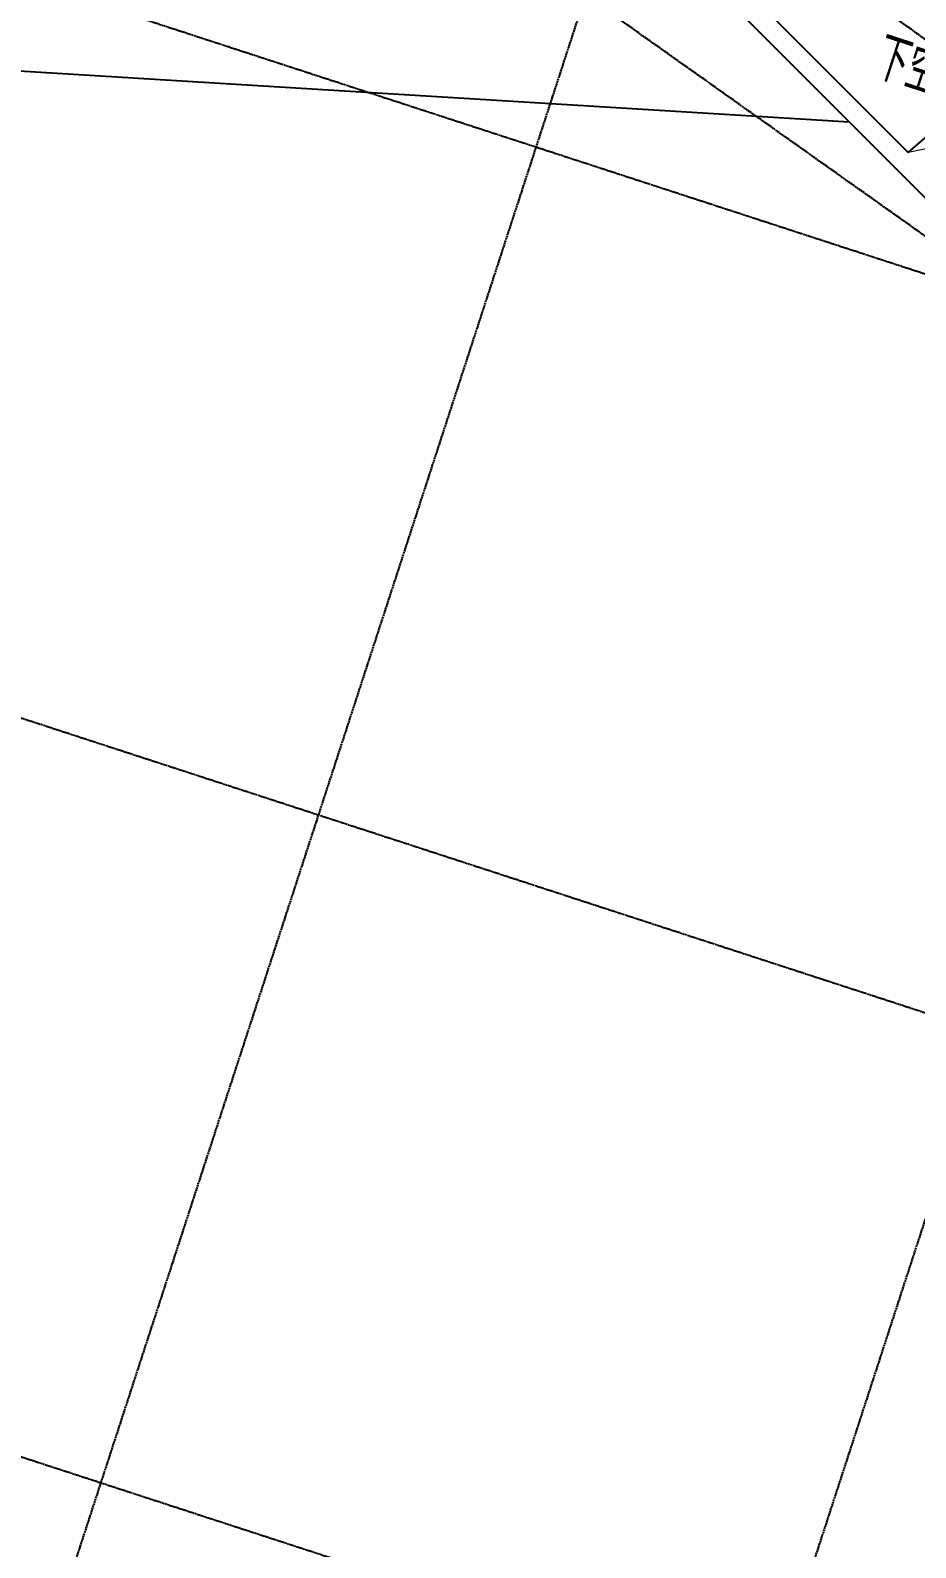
# Model space of a CAD drawing. Header units: millimetres. Extents: x 11515858 to 24947533, y -12764720 to -6305528.
# Drawn here: x 11850613 to 11859438, y -6341330 to -6326210 of the extents above; entities that cross this region are included whole.
import ezdxf
from ezdxf.enums import TextEntityAlignment as Align

# ---------------------------------------------------------------- set-up
doc = ezdxf.new("R2010")
doc.units = ezdxf.units.MM
doc.header["$LTSCALE"] = 10
for name, pattern in [('A2-RG-AXIS$0$CENTER', [2, 1.25, -0.25, 0.25, -0.25]), ('A2-RG-AXIS$0$DOTE', [2.42, 2, -0.2, 0.02, -0.2]), ('A2-RI-F3$0$HIDDEN', [0.375, 0.25, -0.125])]:
    doc.linetypes.add(name, pattern=pattern)
for name, color, linetype in [('A2-RB-F3$0$$34$A-DIMS-100', 1, 'Continuous'), ('A2-RG-AXIS$0$A-GRID', 1, 'A2-RG-AXIS$0$CENTER'), ('A2-RI-F3$0$A-SYMB-AREA', 4, 'Continuous'), ('A2-RI-F3$0$A-SYMB-NAME', 4, 'Continuous'), ('A2-RI-F3$0$A-SYMB-VOID', 35, 'Continuous')]:
    doc.layers.add(name, color=color, linetype=linetype)
doc.layers.add('A2-RI-F3$0$A-WALL', color=7, linetype='Continuous', lineweight=5)
doc.styles.add('A2-RB-F3$0$$0$XD2008', font='hzs.shx', dxfattribs={"width": 0.7, "bigfont": 'hztxt.shx'})
doc.styles.add('A2-RI-F3$0$ECADI', font='hzs.shx', dxfattribs={"width": 0.7, "bigfont": 'hztxt.shx'})
doc.dimstyles.new('A2-RB-F3$0$$0$XD100$0', dxfattribs={"dimscale": 100, "dimtxt": 3.5, "dimasz": 1, "dimexe": 1, "dimexo": 2, "dimgap": 0.5, "dimtad": 1, "dimdec": 0, "dimdsep": 46, "dimtxsty": 'A2-RB-F3$0$$0$XD2008', "dimblk1": 'A2-RB-F3$0$$20$_ArchTick', "dimblk2": 'A2-RB-F3$0$$20$_ArchTick', "dimsah": 1, "dimcen": 2.5, "dimclrt": 4, "dimaunit": 1, "dimadec": 0, "dimazin": 0, "dimtfac": 1, "dimtdec": 0, "dimtix": 1, "dimtmove": 2, "dimatfit": 3, "dimfxl": 0, "dimtolj": 1, "dimtzin": 0, "dimarcsym": 0})

# ---------------------------------------------------------------- blocks, each defined once
blk = doc.blocks.new('A2-RG-AXIS')
at = {"layer": 'A2-RG-AXIS$0$A-GRID', "linetype": 'A2-RG-AXIS$0$DOTE'}
for p, q in [((11859362.3, -6315993.2), (11846201.5, -6356370.4)), ((11876238.4, -6338141.9), (11846413.5, -6316997.8)), ((11866017.6, -6318162.5), (11852857, -6358539.7)), ((11875313.6, -6339447.6), (11845488.2, -6318303.1)), ((11840967.2, -6322585.1), (11878927.9, -6334958.1)), ((11838798, -6329240.5), (11876758.7, -6341613.5)), ((11836628.7, -6335895.9), (11874589.4, -6348268.9))]:
    blk.add_line(p, q, dxfattribs=at)
blk = doc.blocks.new('A2-RB-F3$0$$20$_ArchTick')
at = {"color": 0, "linetype": 'ByBlock', "const_width": 0.4}
blk.add_lwpolyline([(-0.5, -0.5), (0.5, 0.5)], dxfattribs=at)
blk = doc.blocks.new('*D990')
at = {"layer": 'A2-RB-F3$0$$34$A-DIMS-100', "color": 0, "lineweight": -2, "transparency": 16777216}
blk.add_arc((11853996, -6322371), 5110, 314.9844, 324.6592, dxfattribs=at)
at = {"layer": 'Defpoints', "color": 0, "transparency": 16777216}
for p in [(11846414, -6316995), (11856870, -6325247), (11857806, -6325777), (11858583, -6326961), (11876238, -6338143)]:
    blk.add_point(p, dxfattribs=at)
at = {"layer": 'A2-RB-F3$0$$34$A-DIMS-100', "color": 0, "lineweight": -2, "transparency": 16777216, "xscale": 100, "yscale": 100, "zscale": 100}
for p, rotation in [((11858164, -6325327), 54.65917628221432), ((11857608, -6325986), 224.984351834306)]:
    blk.add_blockref('A2-RB-F3$0$$20$_ArchTick', p, dxfattribs=dict(at, rotation=rotation))
at = {"layer": 'A2-RB-F3$0$$34$A-DIMS-100', "color": 4, "transparency": 16777216, "insert": (11857703, -6325501), "char_height": 350, "attachment_point": 5, "rotation": 49.8218, "style": 'A2-RB-F3$0$$0$XD2008'}
blk.add_mtext('\\A1;9°40\'29"', dxfattribs=at)
blk = doc.blocks.new('A2-RI-F3$0$5erhfh')
at = {"layer": 'A2-RI-F3$0$A-SYMB-AREA', "style": 'A2-RI-F3$0$ECADI', "width": 0.7}
blk.add_attdef('340M2', text='', height=2.5, dxfattribs=at).set_placement((0, 1.25), align=Align.MIDDLE_LEFT)
at = {"layer": 'A2-RI-F3$0$A-SYMB-NAME', "style": 'A2-RI-F3$0$ECADI', "width": 0.7}
blk.add_attdef('CHINESENAME', (-12.29, 3.09), '', height=4.5, dxfattribs=at)
blk = doc.blocks.new('A2-RI-F3')
at = {"layer": 'A2-RI-F3$0$A-SYMB-VOID'}
blk.add_lwpolyline([(11859363.8, -6327428.7), (11860757.2, -6326229.5), (11857931.4, -6323752)], dxfattribs=at)
at = {"layer": 'A2-RI-F3$0$A-SYMB-VOID', "ltscale": 500}
blk.add_lwpolyline([(11836550.7, -6348386.7), (11846930.7, -6326393.2), (11858775.6, -6327123.1)], dxfattribs=at)
at = {"layer": 'A2-RI-F3$0$A-WALL', "lineweight": 25}
for p, q in [((11853169.4, -6321513.9), (11863501.7, -6331851.8)), ((11857000.7, -6325064.4), (11859363.8, -6327428.7))]:
    blk.add_line(p, q, dxfattribs=at)
at = {"layer": 'A2-RI-F3$0$A-WALL'}
blk.add_line((11860740.2, -6327137.4), (11859363.8, -6327428.7), dxfattribs=at)
at = {"linetype": 'A2-RI-F3$0$HIDDEN', "ltscale": 3}
blk.add_blockref('A2-RG-AXIS', (0, 0), dxfattribs=at)
at = {"layer": 'A2-RI-F3$0$A-SYMB-VOID'}
ref = blk.add_blockref('A2-RI-F3$0$5erhfh', (11860068.1, -6327349.4), dxfattribs=dict(at, xscale=100.0000000008531, yscale=100.0000000008531, zscale=100.0000000008531, rotation=341.9467459263064))
ref.add_attrib('CHINESENAME', '下空', (11858995.1, -6326674.9), dxfattribs={"layer": 'A2-RI-F3$0$A-SYMB-NAME', "height": 450, "rotation": 341.94675, "style": 'A2-RI-F3$0$ECADI', "width": 0.7})
blk = doc.blocks.new('A2-RB-F3')
at = {"layer": 'A2-RB-F3$0$$34$A-DIMS-100'}
dim = blk.add_angular_dim_2l(base=(11857805.7924, -6325776.5515), line1=((11856870.4171, -6325247.3472), (11858582.9851, -6326960.8509)), line2=((11846414.4359, -6316995.0793), (11876238.1344, -6338143.3535)), dimstyle='A2-RB-F3$0$$0$XD100$0', override={"dimadec": 4}, dxfattribs=at)
dim.commit()
dim.dimension.update_dxf_attribs({"geometry": '*D990', "text_midpoint": (11857702.7372, -6325501.3186)})

msp = doc.modelspace()

# ---------------------------------------------------------------- block references
for name in ['A2-RB-F3', 'A2-RI-F3', 'A2-RG-AXIS']:
    msp.add_blockref(name, (0, 0))

doc.saveas('drawing.dxf')
